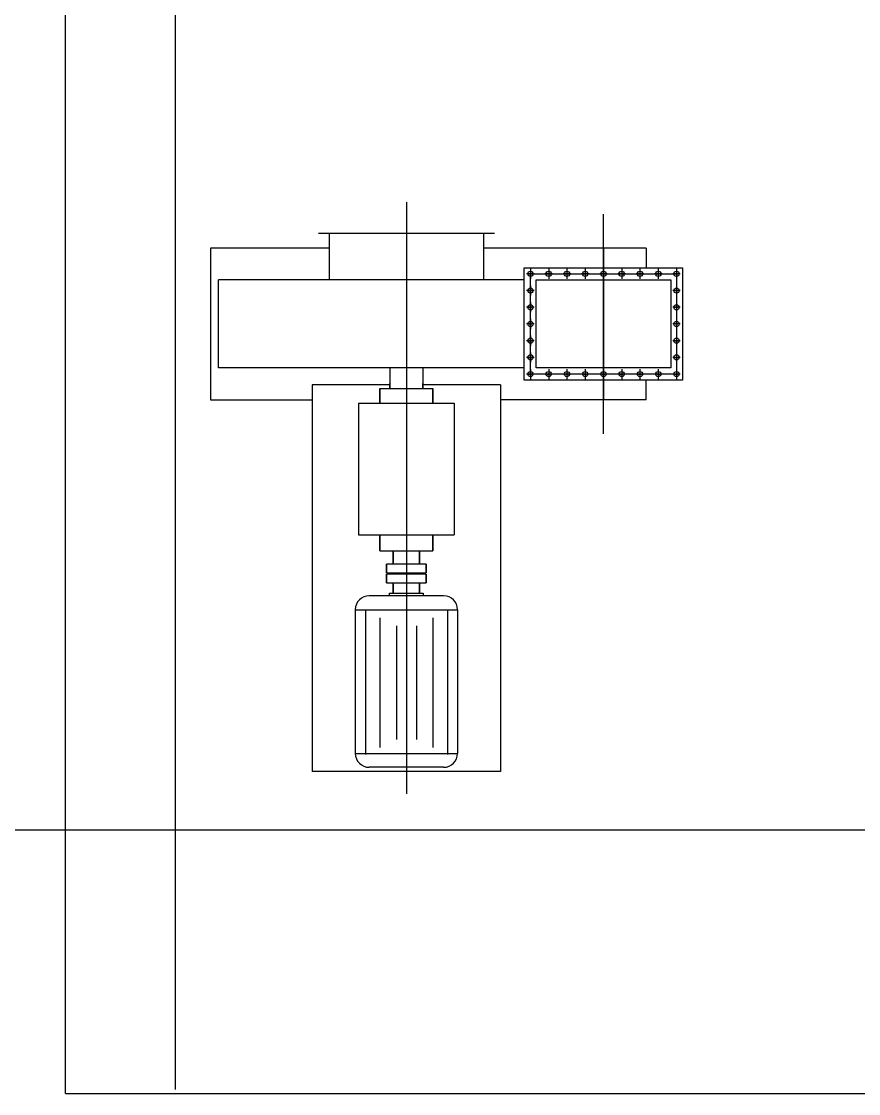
# Model space of a CAD drawing. Extents: x -170 to 1091, y -90 to 504.
# Drawn here: x 267.05 to 270.856, y 76.235 to 81.111 of the extents above; entities that cross this region are included whole.
import ezdxf

# ---------------------------------------------------------------- set-up
doc = ezdxf.new("R2010")
doc.units = 0
doc.header["$LTSCALE"] = 1000
doc.linetypes.add('PF_CENTER', pattern=[400, 250, -50, 50, -50])
doc.linetypes.add('PF_DIVIDE', pattern=[250, 100, -50, 0, -50, 0, -50])
doc.layers.get('0').update_dxf_attribs({"linetype": 'CONTINUOUS'})
for name, color, linetype in [('01', 7, 'CONTINUOUS'), ('02', 1, 'CONTINUOUS'), ('05', 4, 'PF_CENTER'), ('07', 6, 'PF_DIVIDE')]:
    doc.layers.add(name, color=color, linetype=linetype)

msp = doc.modelspace()

# ---------------------------------------------------------------- linework, layer by layer
for p, q in [((268.4, 80.14835, 0), (269.2, 80.14835, 0)), ((268.45, 79.93535, 0), (268.45, 80.14835, 0)), ((269.15, 80.14835, 0), (269.15, 79.93535, 0)), ((269.336, 79.93535, 0), (267.94596, 79.93535, 0)), ((268.725, 79.53535, 0), (268.725, 79.44185, 0)), ((268.875, 79.53535, 0), (268.875, 79.44185, 0)), ((268.68, 79.44185, 0), (268.92, 79.44185, 0)), ((268.68, 79.37588, 0), (268.68, 79.44185, 0)), ((268.68, 79.44185, 0), (268.68, 79.37588, 0)), ((268.725, 79.44185, 0), (268.725, 79.46485, 0)), ((268.875, 79.44185, 0), (268.875, 79.46485, 0)), ((268.92, 79.37588, 0), (268.92, 79.44185, 0)), ((268.92, 79.44185, 0), (268.92, 79.37588, 0)), ((268.5825, 79.37588, 0), (268.5825, 78.77665, 0)), ((268.5825, 79.37588, 0), (269.0175, 79.37588, 0)), ((269.0175, 79.37588, 0), (269.0175, 78.77665, 0)), ((268.5825, 78.77665, 0), (269.0175, 78.77665, 0)), ((268.68, 78.77665, 0), (268.68, 78.70368, 0)), ((268.68, 78.70368, 0), (268.68, 78.77665, 0)), ((268.92, 78.77665, 0), (268.92, 78.70368, 0)), ((268.92, 78.70368, 0), (268.92, 78.77665, 0)), ((268.68, 78.70368, 0), (268.92, 78.70368, 0)), ((268.74, 78.70368, 0), (268.74, 78.64243, 0)), ((268.74, 78.64243, 0), (268.74, 78.70368, 0)), ((268.86, 78.70368, 0), (268.86, 78.64243, 0)), ((268.86, 78.64243, 0), (268.86, 78.70368, 0)), ((268.89, 78.64243, 0), (268.71, 78.64243, 0)), ((268.71, 78.60335, 0), (268.71, 78.64243, 0)), ((268.71, 78.64243, 0), (268.71, 78.60335, 0)), ((268.71, 78.60335, 0), (268.89, 78.60335, 0)), ((268.74, 78.60335, 0), (268.74, 78.59743, 0)), ((268.74, 78.59743, 0), (268.74, 78.60335, 0)), ((268.86, 78.60335, 0), (268.86, 78.59743, 0)), ((268.86, 78.59743, 0), (268.86, 78.60335, 0)), ((268.89, 78.60335, 0), (268.89, 78.64243, 0)), ((268.89, 78.64243, 0), (268.89, 78.60335, 0)), ((268.71, 78.55835, 0), (268.71, 78.59743, 0)), ((268.71, 78.59743, 0), (268.71, 78.55835, 0)), ((268.89, 78.59743, 0), (268.71, 78.59743, 0)), ((268.71, 78.55835, 0), (268.89, 78.55835, 0)), ((268.74, 78.55835, 0), (268.74, 78.51043, 0)), ((268.74, 78.51043, 0), (268.74, 78.55835, 0)), ((268.86, 78.55835, 0), (268.86, 78.51043, 0)), ((268.86, 78.51043, 0), (268.86, 78.55835, 0)), ((268.89, 78.55835, 0), (268.89, 78.59743, 0)), ((268.89, 78.59743, 0), (268.89, 78.55835, 0)), ((268.96934, 78.49902, 0), (268.63066, 78.49902, 0)), ((268.56766, 78.43602, 0), (269.03234, 78.43602, 0)), ((268.56766, 78.43602, 0), (268.56766, 77.78201, 0)), ((269.03234, 78.43602, 0), (269.03234, 77.78201, 0)), ((268.56766, 77.78201, 0), (269.03234, 77.78201, 0)), ((268.96934, 77.71901, 0), (268.63066, 77.71901, 0))]:
    msp.add_line(p, q)
at = {"elevation": 0}
msp.add_lwpolyline([(268.87652, 78.51043), (268.87652, 78.49902), (268.72348, 78.49902), (268.72348, 78.51043)], close=True, dxfattribs=at)
for centre, start, end in [((268.63066, 78.43602, 0), 90, 180), ((268.96934, 78.43602, 0), 0, 90), ((268.96934, 77.78201, 0), 270, 0)]:
    msp.add_arc(centre, 0.063, start, end)
at = {"layer": '01', "ltscale": 8}
for p, q in [((268.45, 80.08035, 0), (267.91, 80.08035, 0)), ((267.91, 80.08035, 0), (267.91, 79.39035, 0)), ((269.89, 80.08035, 0), (269.15, 80.08035, 0)), ((269.89, 80.08035, 0), (269.89, 79.99035, 0)), ((269.336, 79.99035, 0), (270.056, 79.99035, 0)), ((269.336, 79.48035, 0), (269.336, 79.99035, 0)), ((270.056, 79.99035, 0), (270.056, 79.48035, 0)), ((267.94596, 79.53535, 0), (267.94596, 79.93535, 0)), ((269.39, 79.93535, 0), (270.002, 79.93535, 0)), ((269.39, 79.53535, 0), (269.39, 79.93535, 0)), ((270.002, 79.93535, 0), (270.002, 79.53535, 0)), ((270.002, 79.53535, 0), (269.39, 79.53535, 0)), ((270.056, 79.48035, 0), (269.336, 79.48035, 0)), ((269.89, 79.39035, 0), (269.89, 79.48035, 0)), ((268.3715, 79.45835, 0), (268.3715, 77.70035, 0)), ((268.725, 79.45835, 0), (268.3715, 79.45835, 0)), ((269.2285, 79.45835, 0), (268.875, 79.45835, 0)), ((269.2285, 79.45835, 0), (269.2285, 77.70035, 0)), ((267.91, 79.39035, 0), (268.3715, 79.39035, 0)), ((269.89, 79.39035, 0), (269.2285, 79.39035, 0)), ((269.2285, 77.70035, 0), (268.3715, 77.70035, 0))]:
    msp.add_line(p, q, dxfattribs=at)
at = {"layer": '01'}
msp.add_line((269.336, 79.53535, 0), (267.94596, 79.53535, 0), dxfattribs=at)
at = {"layer": '01', "ltscale": 8}
for centre in [(269.364, 79.96335, 0), (269.447, 79.96335, 0), (269.53, 79.96335, 0), (269.613, 79.96335, 0), (269.696, 79.96335, 0), (269.779, 79.96335, 0), (269.862, 79.96335, 0), (269.945, 79.96335, 0), (270.028, 79.96335, 0), (269.364, 79.88735, 0), (270.028, 79.88735, 0), (269.364, 79.81135, 0), (270.028, 79.81135, 0), (269.364, 79.73535, 0), (270.028, 79.73535, 0), (269.364, 79.65935, 0), (270.028, 79.65935, 0), (269.364, 79.58335, 0), (270.028, 79.58335, 0), (269.364, 79.50735, 0), (269.447, 79.50735, 0), (269.53, 79.50735, 0), (269.613, 79.50735, 0), (269.696, 79.50735, 0), (269.779, 79.50735, 0), (269.862, 79.50735, 0), (269.945, 79.50735, 0), (270.028, 79.50735, 0)]:
    msp.add_circle(centre, 0.012, dxfattribs=at)
at = {"layer": '01'}
msp.add_arc((268.63066, 77.78201, 0), 0.063, 180, 270, dxfattribs=at)
at = {"layer": '02', "ltscale": 8}
for p, q in [((267.25, 76.23535), (267.25, 82.69885, 0)), ((267.25, 76.23535, 0), (277.35, 76.23535, 0))]:
    msp.add_line(p, q, dxfattribs=at)
at = {"layer": '02'}
for p, q in [((268.61372, 78.43095, 0), (268.61372, 77.77674, 0)), ((268.98628, 78.43095, 0), (268.98628, 77.77674, 0)), ((268.67978, 78.39889, 0), (268.67978, 77.8088, 0)), ((268.75476, 78.36251, 0), (268.75476, 77.84519, 0)), ((268.84524, 78.36251, 0), (268.84524, 77.84519, 0)), ((268.92022, 78.39889, 0), (268.92022, 77.8088, 0))]:
    msp.add_line(p, q, dxfattribs=at)
at = {"layer": '05', "ltscale": 8}
for p, q in [((267.75, 76.25419), (267.75, 82.69885)), ((268.8, 80.28984, 0), (268.8, 77.59869, 0)), ((269.696, 79.23535, 0), (269.696, 80.23535, 0)), ((269.696, 79.36985, 0), (269.696, 80.10085, 0)), ((269.696, 80.07985, 0), (269.696, 79.39085, 0)), ((269.364, 79.98625, 0), (269.364, 79.94044, 0)), ((269.364, 79.96995, 0), (269.364, 79.95675, 0)), ((269.447, 79.98625, 0), (269.447, 79.94044, 0)), ((269.447, 79.96995, 0), (269.447, 79.95675, 0)), ((269.53, 79.98625, 0), (269.53, 79.94044, 0)), ((269.53, 79.96995, 0), (269.53, 79.95675, 0)), ((269.613, 79.98625, 0), (269.613, 79.94044, 0)), ((269.613, 79.96995, 0), (269.613, 79.95675, 0)), ((269.696, 79.98625, 0), (269.696, 79.94044, 0)), ((269.696, 79.96995, 0), (269.696, 79.95675, 0)), ((269.779, 79.98625, 0), (269.779, 79.94044, 0)), ((269.779, 79.96995, 0), (269.779, 79.95675, 0)), ((269.862, 79.98625, 0), (269.862, 79.94044, 0)), ((269.862, 79.96995, 0), (269.862, 79.95675, 0)), ((269.945, 79.98625, 0), (269.945, 79.94044, 0)), ((269.945, 79.96995, 0), (269.945, 79.95675, 0)), ((270.028, 79.98625, 0), (270.028, 79.94044, 0)), ((270.028, 79.96995, 0), (270.028, 79.95675, 0)), ((269.38124, 79.96335, 0), (269.34676, 79.96335, 0)), ((269.3574, 79.96335, 0), (269.3706, 79.96335, 0)), ((269.364, 79.96335, 0), (270.028, 79.96335, 0)), ((269.364, 79.50735, 0), (269.364, 79.96335, 0)), ((269.46424, 79.96335, 0), (269.42976, 79.96335, 0)), ((269.4404, 79.96335, 0), (269.4536, 79.96335, 0)), ((269.54724, 79.96335, 0), (269.51276, 79.96335, 0)), ((269.5234, 79.96335, 0), (269.5366, 79.96335, 0)), ((269.63024, 79.96335, 0), (269.59576, 79.96335, 0)), ((269.6064, 79.96335, 0), (269.6196, 79.96335, 0)), ((269.71324, 79.96335, 0), (269.67876, 79.96335, 0)), ((269.6894, 79.96335, 0), (269.7026, 79.96335, 0)), ((269.79624, 79.96335, 0), (269.76176, 79.96335, 0)), ((269.7724, 79.96335, 0), (269.7856, 79.96335, 0)), ((269.87924, 79.96335, 0), (269.84476, 79.96335, 0)), ((269.8554, 79.96335, 0), (269.8686, 79.96335, 0)), ((269.96224, 79.96335, 0), (269.92776, 79.96335, 0)), ((269.9384, 79.96335, 0), (269.9516, 79.96335, 0)), ((270.04524, 79.96335, 0), (270.01076, 79.96335, 0)), ((270.0214, 79.96335, 0), (270.0346, 79.96335, 0)), ((270.028, 79.96335, 0), (270.028, 79.50735, 0)), ((269.38124, 79.88735, 0), (269.34676, 79.88735, 0)), ((269.3574, 79.88735, 0), (269.3706, 79.88735, 0)), ((269.364, 79.91025, 0), (269.364, 79.86444, 0)), ((269.364, 79.89395, 0), (269.364, 79.88075, 0)), ((270.04524, 79.88735, 0), (270.01076, 79.88735, 0)), ((270.0214, 79.88735, 0), (270.0346, 79.88735, 0)), ((270.028, 79.91025, 0), (270.028, 79.86444, 0)), ((270.028, 79.89395, 0), (270.028, 79.88075, 0)), ((269.364, 79.83425, 0), (269.364, 79.78844, 0)), ((270.028, 79.83425, 0), (270.028, 79.78844, 0)), ((269.38124, 79.81135, 0), (269.34676, 79.81135, 0)), ((269.3574, 79.81135, 0), (269.3706, 79.81135, 0)), ((269.364, 79.81795, 0), (269.364, 79.80475, 0)), ((270.04524, 79.81135, 0), (270.01076, 79.81135, 0)), ((270.0214, 79.81135, 0), (270.0346, 79.81135, 0)), ((270.028, 79.81795, 0), (270.028, 79.80475, 0)), ((269.38124, 79.73535, 0), (269.34676, 79.73535, 0)), ((269.3574, 79.73535, 0), (269.3706, 79.73535, 0)), ((269.364, 79.75825, 0), (269.364, 79.71244, 0)), ((269.364, 79.74195, 0), (269.364, 79.72875, 0)), ((270.04524, 79.73535, 0), (270.01076, 79.73535, 0)), ((270.0214, 79.73535, 0), (270.0346, 79.73535, 0)), ((270.028, 79.75825, 0), (270.028, 79.71244, 0)), ((270.028, 79.74195, 0), (270.028, 79.72875, 0)), ((269.364, 79.68225, 0), (269.364, 79.63644, 0)), ((270.028, 79.68225, 0), (270.028, 79.63644, 0)), ((269.38124, 79.65935, 0), (269.34676, 79.65935, 0)), ((269.3574, 79.65935, 0), (269.3706, 79.65935, 0)), ((269.364, 79.66595, 0), (269.364, 79.65275, 0)), ((270.04524, 79.65935, 0), (270.01076, 79.65935, 0)), ((270.0214, 79.65935, 0), (270.0346, 79.65935, 0)), ((270.028, 79.66595, 0), (270.028, 79.65275, 0)), ((269.38124, 79.58335, 0), (269.34676, 79.58335, 0)), ((269.3574, 79.58335, 0), (269.3706, 79.58335, 0)), ((269.364, 79.60625, 0), (269.364, 79.56044, 0)), ((269.364, 79.58995, 0), (269.364, 79.57675, 0)), ((270.04524, 79.58335, 0), (270.01076, 79.58335, 0)), ((270.0214, 79.58335, 0), (270.0346, 79.58335, 0)), ((270.028, 79.60625, 0), (270.028, 79.56044, 0)), ((270.028, 79.58995, 0), (270.028, 79.57675, 0)), ((269.364, 79.53025, 0), (269.364, 79.48444, 0)), ((269.447, 79.53025, 0), (269.447, 79.48444, 0)), ((269.53, 79.53025, 0), (269.53, 79.48444, 0)), ((269.613, 79.53025, 0), (269.613, 79.48444, 0)), ((269.696, 79.53025, 0), (269.696, 79.48444, 0)), ((269.779, 79.53025, 0), (269.779, 79.48444, 0)), ((269.862, 79.53025, 0), (269.862, 79.48444, 0)), ((269.945, 79.53025, 0), (269.945, 79.48444, 0)), ((270.028, 79.53025, 0), (270.028, 79.48444, 0)), ((269.38124, 79.50735, 0), (269.34676, 79.50735, 0)), ((269.3574, 79.50735, 0), (269.3706, 79.50735, 0)), ((269.364, 79.51395, 0), (269.364, 79.50075, 0)), ((270.028, 79.50735, 0), (269.364, 79.50735, 0)), ((269.46424, 79.50735, 0), (269.42976, 79.50735, 0)), ((269.4404, 79.50735, 0), (269.4536, 79.50735, 0)), ((269.447, 79.51395, 0), (269.447, 79.50075, 0)), ((269.54724, 79.50735, 0), (269.51276, 79.50735, 0)), ((269.5234, 79.50735, 0), (269.5366, 79.50735, 0)), ((269.53, 79.51395, 0), (269.53, 79.50075, 0)), ((269.63024, 79.50735, 0), (269.59576, 79.50735, 0)), ((269.6064, 79.50735, 0), (269.6196, 79.50735, 0)), ((269.613, 79.51395, 0), (269.613, 79.50075, 0)), ((269.71324, 79.50735, 0), (269.67876, 79.50735, 0)), ((269.6894, 79.50735, 0), (269.7026, 79.50735, 0)), ((269.696, 79.51395, 0), (269.696, 79.50075, 0)), ((269.79624, 79.50735, 0), (269.76176, 79.50735, 0)), ((269.7724, 79.50735, 0), (269.7856, 79.50735, 0)), ((269.779, 79.51395, 0), (269.779, 79.50075, 0)), ((269.87924, 79.50735, 0), (269.84476, 79.50735, 0)), ((269.8554, 79.50735, 0), (269.8686, 79.50735, 0)), ((269.862, 79.51395, 0), (269.862, 79.50075, 0)), ((269.96224, 79.50735, 0), (269.92776, 79.50735, 0)), ((269.9384, 79.50735, 0), (269.9516, 79.50735, 0)), ((269.945, 79.51395, 0), (269.945, 79.50075, 0)), ((270.04524, 79.50735, 0), (270.01076, 79.50735, 0)), ((270.0214, 79.50735, 0), (270.0346, 79.50735, 0)), ((270.028, 79.51395, 0), (270.028, 79.50075, 0))]:
    msp.add_line(p, q, dxfattribs=at)
at = {"layer": '07', "ltscale": 8}
msp.add_line((223.38, 77.43535, 0), (280.62, 77.43535, 0), dxfattribs=at)

doc.saveas('drawing.dxf')
